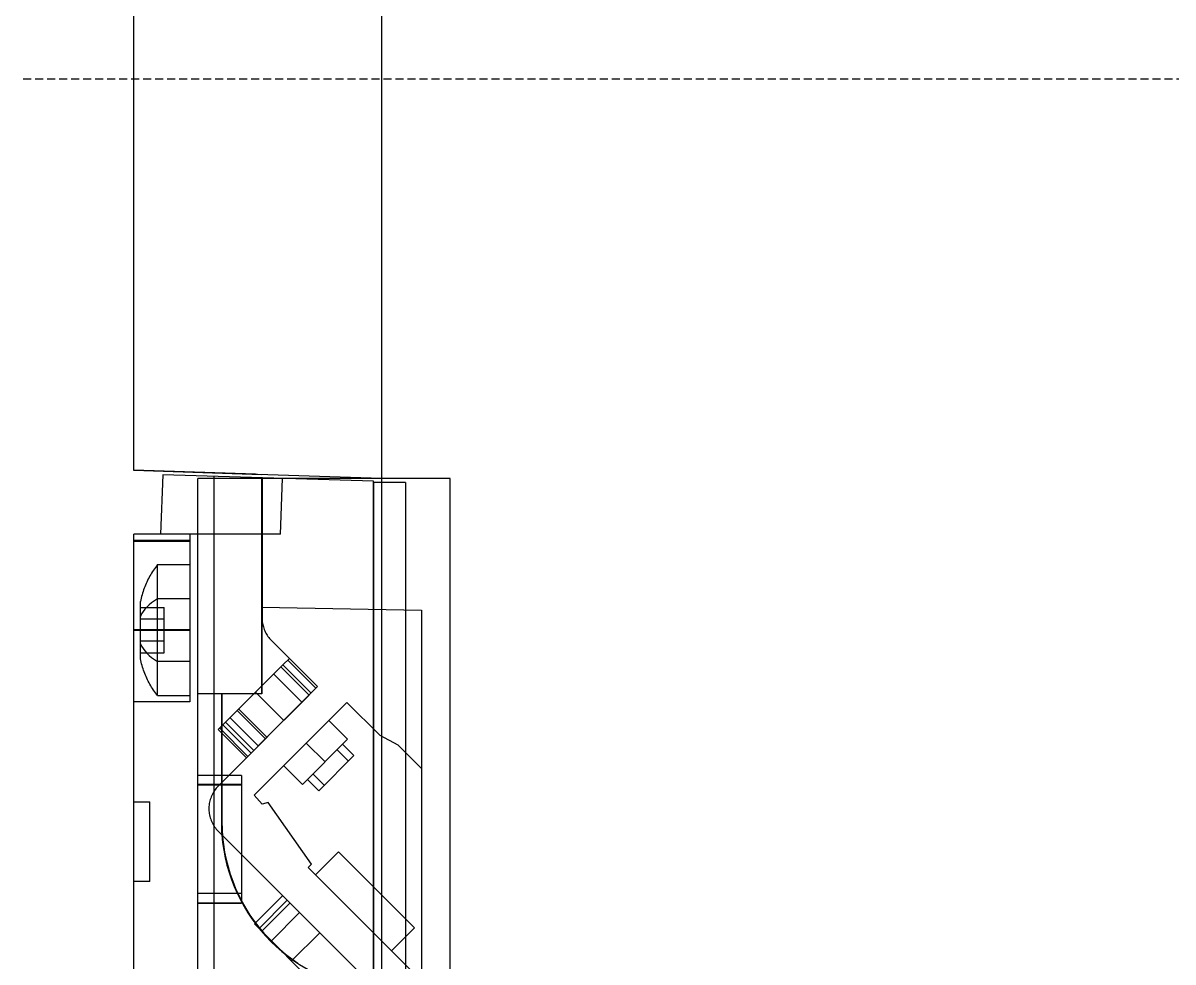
# Model space of a CAD drawing. Extents: x 0 to 203, y 0 to 348.
# Drawn here: x 0 to 71.8, y 118.9 to 177.5 of the extents above; entities that cross this region are included whole.
import ezdxf

# ---------------------------------------------------------------- set-up
doc = ezdxf.new("R2010")
doc.units = 0
doc.linetypes.add('DASHED', pattern=[0.75, 0.5, -0.25])
doc.layers.add('-15N-THT. THIẾT BỊ ĐÓNG MỞ', color=40, linetype='CONTINUOUS')

# ---------------------------------------------------------------- blocks, each defined once
blk = doc.blocks.new('06 - N - SC VSD CHIẾU HÔNG ATV630U07~55N4')
at = {"layer": '-15N-THT. THIẾT BỊ ĐÓNG MỞ'}
for p, q in [((-180.622, 153.859), (-180.622, -97.221)), ((-196.072, -24.449), (-196.072, 15.887)), ((-196.072, -24.431), (-188.09, -24.709)), ((-196.072, -24.432), (-196.072, -24.432)), ((-188.484, -24.697), (-196.072, -24.432)), ((-196.072, -24.449), (-196.072, -24.449)), ((-180.625, -24.954), (-196.072, -24.449)), ((-194.28, -24.729), (-194.41, -28.443)), ((-181.12, -25.134), (-194.28, -24.729)), ((-194.28, -24.729), (-194.28, -24.729)), ((-192.085, -24.954), (-192.085, -24.954)), ((-176.336, -24.954), (-192.085, -24.954)), ((-192.085, -85.26), (-192.085, -24.954)), ((-191.088, -24.827), (-191.088, -24.827)), ((-191.088, -24.827), (-191.088, -165.663)), ((-188.484, -24.697), (-188.484, -24.697)), ((-188.098, -24.954), (-188.098, -24.954)), ((-188.098, -38.411), (-188.098, -24.954)), ((-188.09, -24.954), (-188.089, -38.411)), ((-188.079, -24.954), (-188.079, -24.954)), ((-188.079, -24.954), (-188.079, -33.658)), ((-186.925, -28.443), (-186.803, -24.959)), ((-186.803, -24.959), (-186.803, -24.959)), ((-180.622, -24.954), (-180.622, -24.954)), ((-176.336, -97.221), (-176.336, -24.954)), ((-176.336, -24.954), (-176.336, -24.954)), ((-181.12, -156.112), (-181.12, -25.134)), ((-181.12, -25.134), (-181.12, -25.134)), ((-181.12, -25.203), (-181.12, -166)), ((-181.12, -25.203), (-181.12, -25.203)), ((-179.127, -25.203), (-181.12, -25.203)), ((-179.127, -25.203), (-179.127, -97.221)), ((-179.127, -25.203), (-179.127, -25.203)), ((-186.925, -28.443), (-196.072, -28.443)), ((-196.072, -155.634), (-196.072, -28.443)), ((-196.072, -28.443), (-196.072, -28.443)), ((-194.41, -28.443), (-194.41, -28.443)), ((-192.584, -28.443), (-192.584, -38.909)), ((-192.584, -28.443), (-192.584, -28.443)), ((-186.925, -28.443), (-186.925, -28.443)), ((-192.584, -28.835), (-196.072, -28.835)), ((-192.584, -28.897), (-196.072, -28.897)), ((-194.973, -30.86), (-195.027, -30.951)), ((-194.917, -30.77), (-194.973, -30.86)), ((-194.86, -30.681), (-194.917, -30.77)), ((-194.8, -30.592), (-194.86, -30.681)), ((-194.739, -30.505), (-194.8, -30.592)), ((-194.677, -30.42), (-194.739, -30.505)), ((-194.613, -30.335), (-194.677, -30.42)), ((-194.613, -38.512), (-194.613, -30.335)), ((-194.613, -30.335), (-192.584, -30.335)), ((-195.316, -31.519), (-195.358, -31.617)), ((-195.272, -31.422), (-195.316, -31.519)), ((-195.227, -31.326), (-195.272, -31.422)), ((-195.18, -31.231), (-195.227, -31.326)), ((-195.131, -31.137), (-195.18, -31.231)), ((-195.08, -31.044), (-195.131, -31.137)), ((-195.027, -30.951), (-195.08, -31.044)), ((-195.57, -32.218), (-195.599, -32.32)), ((-195.54, -32.116), (-195.57, -32.218)), ((-195.507, -32.015), (-195.54, -32.116)), ((-195.473, -31.914), (-195.507, -32.015)), ((-195.436, -31.814), (-195.473, -31.914)), ((-195.398, -31.715), (-195.436, -31.814)), ((-195.358, -31.617), (-195.398, -31.715)), ((-195.651, -32.526), (-195.674, -32.63)), ((-195.674, -36.218), (-195.674, -32.63)), ((-195.674, -33.002), (-194.178, -33.002)), ((-195.626, -32.423), (-195.651, -32.526)), ((-195.599, -32.32), (-195.626, -32.423)), ((-192.584, -32.463), (-194.613, -32.463)), ((-194.178, -35.845), (-194.178, -33.002)), ((-188.098, -33), (-188.098, -33)), ((-188.098, -33), (-178.13, -33.174)), ((-188.079, -33.658), (-188.079, -33.658)), ((-188.079, -33.658), (-188.077, -33.74)), ((-178.13, -33.174), (-178.13, -33.174)), ((-178.13, -33.174), (-178.13, -58.945)), ((-192.584, -34.409), (-196.072, -34.409)), ((-192.584, -34.442), (-196.072, -34.442)), ((-194.178, -33.742), (-195.674, -33.742)), ((-188.077, -33.74), (-188.072, -33.823)), ((-188.072, -33.823), (-188.064, -33.904)), ((-188.064, -33.904), (-188.052, -33.986)), ((-188.052, -33.986), (-188.037, -34.067)), ((-188.037, -34.067), (-188.018, -34.147)), ((-188.018, -34.147), (-187.996, -34.227)), ((-187.996, -34.227), (-187.971, -34.305)), ((-187.971, -34.305), (-187.943, -34.383)), ((-187.943, -34.383), (-187.911, -34.459)), ((-194.178, -35.105), (-195.674, -35.105)), ((-187.911, -34.459), (-187.877, -34.533)), ((-187.877, -34.533), (-187.839, -34.607)), ((-187.839, -34.607), (-187.798, -34.678)), ((-187.798, -34.678), (-187.755, -34.748)), ((-187.755, -34.748), (-187.708, -34.816)), ((-187.708, -34.816), (-187.659, -34.882)), ((-187.659, -34.882), (-187.607, -34.946)), ((-187.607, -34.946), (-187.552, -35.008)), ((-187.552, -35.008), (-187.495, -35.068)), ((-187.495, -35.068), (-184.61, -37.952)), ((-187.495, -35.068), (-187.495, -35.068)), ((-195.674, -35.845), (-194.178, -35.845)), ((-195.651, -36.321), (-195.674, -36.218)), ((-195.626, -36.425), (-195.651, -36.321)), ((-195.599, -36.527), (-195.626, -36.425)), ((-195.57, -36.63), (-195.599, -36.527)), ((-192.584, -36.384), (-194.613, -36.384)), ((-186.775, -36.593), (-190.813, -40.631)), ((-185.018, -38.36), (-186.78, -36.598)), ((-186.775, -36.593), (-186.373, -36.19)), ((-185.013, -38.355), (-186.775, -36.593)), ((-184.715, -38.057), (-186.477, -36.295)), ((-186.373, -36.19), (-186.373, -36.19)), ((-195.54, -36.731), (-195.57, -36.63)), ((-195.507, -36.832), (-195.54, -36.731)), ((-195.473, -36.933), (-195.507, -36.832)), ((-195.436, -37.033), (-195.473, -36.933)), ((-195.398, -37.132), (-195.436, -37.033)), ((-195.358, -37.23), (-195.398, -37.132)), ((-195.316, -37.328), (-195.358, -37.23)), ((-195.272, -37.425), (-195.316, -37.328)), ((-187.352, -37.169), (-185.589, -38.931)), ((-185.139, -38.481), (-186.901, -36.719)), ((-195.227, -37.521), (-195.272, -37.425)), ((-195.18, -37.616), (-195.227, -37.521)), ((-195.131, -37.71), (-195.18, -37.616)), ((-195.08, -37.803), (-195.131, -37.71)), ((-195.027, -37.896), (-195.08, -37.803)), ((-194.973, -37.987), (-195.027, -37.896)), ((-194.917, -38.077), (-194.973, -37.987)), ((-184.61, -37.952), (-190.813, -44.155)), ((-184.61, -37.952), (-184.61, -37.952)), ((-194.86, -38.166), (-194.917, -38.077)), ((-194.8, -38.255), (-194.86, -38.166)), ((-194.739, -38.342), (-194.8, -38.255)), ((-194.677, -38.427), (-194.739, -38.342)), ((-194.613, -38.512), (-194.677, -38.427)), ((-194.613, -38.512), (-192.584, -38.512)), ((-188.089, -38.411), (-192.085, -38.411)), ((-192.085, -38.411), (-192.085, -38.411)), ((-190.617, -38.411), (-190.617, -46.394)), ((-190.581, -38.411), (-190.581, -46.394)), ((-186.725, -40.067), (-188.487, -38.305)), ((-186.725, -40.067), (-188.487, -38.305)), ((-188.311, -41.653), (-185.139, -38.481)), ((-188.098, -38.411), (-188.098, -38.411)), ((-192.584, -38.909), (-196.072, -38.909)), ((-196.072, -38.909), (-196.072, -38.909)), ((-192.584, -38.909), (-192.584, -38.909)), ((-189.623, -39.44), (-187.861, -41.202)), ((-189.623, -39.44), (-187.861, -41.202)), ((-187.771, -41.112), (-189.533, -39.35)), ((-188.57, -44.731), (-182.778, -38.939)), ((-182.778, -38.939), (-180.734, -40.983)), ((-182.778, -38.939), (-182.778, -38.939)), ((-190.356, -40.174), (-188.594, -41.936)), ((-188.311, -41.653), (-190.073, -39.891)), ((-183.906, -40.067), (-182.737, -41.236)), ((-190.813, -40.631), (-189.051, -42.393)), ((-188.961, -42.303), (-190.723, -40.541)), ((-188.766, -42.108), (-190.529, -40.346)), ((-188.766, -42.108), (-190.529, -40.346)), ((-182.737, -41.236), (-185.556, -44.055)), ((-184.147, -42.645), (-185.315, -41.477)), ((-183.046, -41.544), (-182.341, -42.249)), ((-180.734, -40.983), (-179.601, -41.594)), ((-180.734, -40.983), (-180.734, -40.983)), ((-179.601, -41.594), (-179.601, -41.594)), ((-179.601, -41.594), (-178.13, -43.065)), ((-182.341, -42.249), (-184.543, -44.451)), ((-182.69, -42.598), (-183.395, -41.893)), ((-186.725, -42.886), (-185.556, -44.055)), ((-178.13, -43.065), (-178.13, -43.065)), ((-189.364, -43.494), (-192.085, -43.494)), ((-189.364, -43.495), (-192.085, -43.495)), ((-189.364, -43.494), (-189.364, -51.469)), ((-184.543, -44.451), (-185.248, -43.746)), ((-184.194, -44.102), (-184.899, -43.397)), ((-189.364, -44.069), (-192.085, -44.069)), ((-192.085, -44.091), (-189.364, -44.091)), ((-191.091, -44.504), (-191.137, -44.581)), ((-191.042, -44.429), (-191.091, -44.504)), ((-190.99, -44.357), (-191.042, -44.429)), ((-190.934, -44.287), (-190.99, -44.357)), ((-190.875, -44.22), (-190.934, -44.287)), ((-190.813, -44.155), (-190.875, -44.22)), ((-190.813, -44.155), (-190.813, -44.155)), ((-196.072, -45.139), (-196.072, -45.139)), ((-196.072, -45.139), (-195.076, -45.139)), ((-195.076, -45.139), (-195.076, -45.139)), ((-195.076, -50.123), (-195.076, -45.139)), ((-191.356, -45.165), (-191.372, -45.253)), ((-191.336, -45.077), (-191.356, -45.165)), ((-191.313, -44.991), (-191.336, -45.077)), ((-191.285, -44.906), (-191.313, -44.991)), ((-191.254, -44.822), (-191.285, -44.906)), ((-191.218, -44.74), (-191.254, -44.822)), ((-191.18, -44.66), (-191.218, -44.74)), ((-191.137, -44.581), (-191.18, -44.66)), ((-188.064, -45.283), (-188.57, -44.731)), ((-188.57, -44.731), (-188.57, -44.731)), ((-187.686, -45.181), (-188.064, -45.283)), ((-184.984, -49.039), (-187.686, -45.181)), ((-187.686, -45.181), (-187.686, -45.181)), ((-191.392, -45.43), (-191.396, -45.52)), ((-191.396, -45.52), (-191.396, -45.609)), ((-191.396, -45.609), (-191.392, -45.699)), ((-191.384, -45.341), (-191.392, -45.43)), ((-191.392, -45.699), (-191.384, -45.788)), ((-191.372, -45.253), (-191.384, -45.341)), ((-191.384, -45.788), (-191.372, -45.876)), ((-191.372, -45.876), (-191.356, -45.964)), ((-188.064, -45.283), (-188.064, -45.283)), ((-191.356, -45.964), (-191.337, -46.052)), ((-191.337, -46.052), (-191.313, -46.138)), ((-191.313, -46.138), (-191.285, -46.223)), ((-191.285, -46.223), (-191.254, -46.307)), ((-191.254, -46.307), (-191.219, -46.389)), ((-191.219, -46.389), (-191.18, -46.47)), ((-191.18, -46.47), (-191.137, -46.548)), ((-191.137, -46.548), (-191.091, -46.625)), ((-191.091, -46.625), (-191.042, -46.7)), ((-190.617, -46.394), (-190.581, -46.394)), ((-190.581, -46.394), (-190.571, -46.868)), ((-191.042, -46.7), (-190.99, -46.772)), ((-190.99, -46.772), (-190.934, -46.842)), ((-190.934, -46.842), (-190.875, -46.91)), ((-190.875, -46.91), (-190.813, -46.974)), ((-190.813, -46.974), (-190.586, -47.201)), ((-190.813, -46.974), (-190.813, -46.974)), ((-190.586, -47.201), (-178.13, -59.657)), ((-190.571, -46.868), (-190.539, -47.341)), ((-190.539, -47.341), (-190.486, -47.812)), ((-190.486, -47.812), (-190.412, -48.28)), ((-190.412, -48.28), (-190.316, -48.744)), ((-190.316, -48.744), (-190.201, -49.204)), ((-184.737, -49.709), (-183.299, -48.271)), ((-183.299, -48.271), (-183.299, -48.271)), ((-178.554, -53.017), (-183.299, -48.271)), ((-190.201, -49.204), (-190.064, -49.657)), ((-185.195, -49.251), (-184.984, -49.039)), ((-178.576, -55.87), (-185.195, -49.251)), ((-185.195, -49.251), (-185.195, -49.251)), ((-184.984, -49.039), (-184.984, -49.039)), ((-196.072, -50.123), (-196.072, -50.123)), ((-195.076, -50.123), (-196.072, -50.123)), ((-195.076, -50.123), (-195.076, -50.123)), ((-190.064, -49.657), (-189.908, -50.105)), ((-189.908, -50.105), (-189.731, -50.544)), ((-184.737, -49.709), (-184.737, -49.709)), ((-192.085, -50.838), (-189.364, -50.838)), ((-189.364, -50.873), (-192.085, -50.873)), ((-189.731, -50.544), (-189.535, -50.976)), ((-192.085, -51.468), (-189.364, -51.468)), ((-189.364, -51.469), (-192.085, -51.469)), ((-189.535, -50.976), (-189.32, -51.398)), ((-189.32, -51.398), (-189.086, -51.81)), ((-188.551, -52.761), (-186.788, -50.999)), ((-188.551, -52.761), (-186.788, -50.999)), ((-186.504, -51.284), (-188.266, -53.046)), ((-188.093, -53.219), (-186.33, -51.457)), ((-186.788, -50.999), (-186.788, -50.999)), ((-189.086, -51.81), (-188.833, -52.211)), ((-188.833, -52.211), (-188.563, -52.601)), ((-187.493, -53.818), (-185.731, -52.056)), ((-187.493, -53.818), (-185.731, -52.056)), ((-185.731, -52.056), (-185.731, -52.056)), ((-188.563, -52.601), (-188.276, -52.977)), ((-188.551, -52.761), (-181.298, -60.014)), ((-188.551, -52.761), (-188.551, -52.761)), ((-188.276, -52.977), (-187.972, -53.341)), ((-179.991, -54.455), (-178.554, -53.017)), ((-178.554, -53.017), (-178.554, -53.017)), ((-187.972, -53.341), (-187.653, -53.691)), ((-187.653, -53.691), (-187.317, -54.026)), ((-187.493, -53.818), (-187.493, -53.818)), ((-186.232, -55.08), (-184.469, -53.318)), ((-187.317, -54.026), (-186.967, -54.345)), ((-186.967, -54.345), (-186.604, -54.649)), ((-179.991, -54.455), (-179.991, -54.455)), ((-186.604, -54.649), (-186.227, -54.936)), ((-186.227, -54.936), (-185.837, -55.205))]:
    blk.add_line(p, q, dxfattribs=at)
at = {"layer": '-15N-THT. THIẾT BỊ ĐÓNG MỞ', "color": 6, "linetype": 'DASHED'}
blk.add_line((-203, 0), (0, 0), dxfattribs=at)
at = {"layer": '-15N-THT. THIẾT BỊ ĐÓNG MỞ'}
for centre, major_axis, ratio, start_param, end_param in [((-190.139, -34.123), (-5.656, 0), 0.479426, -0.658516, -0.20776), ((-190.139, -34.724), (5.656, 0), 0.479426, -2.933833, -2.483077), ((-180.062, -46.394), (0, 10.557), 0.999848, 1.570799, 1.647305), ((-180.062, -46.394), (0, 10.557), 0.999848, 1.647305, 3.065236)]:
    blk.add_ellipse(centre, major_axis=major_axis, ratio=ratio, start_param=start_param, end_param=end_param, dxfattribs=at)

msp = doc.modelspace()

# ---------------------------------------------------------------- block references
msp.add_blockref('06 - N - SC VSD CHIẾU HÔNG ATV630U07~55N4', (203, 174))

doc.saveas('drawing.dxf')
